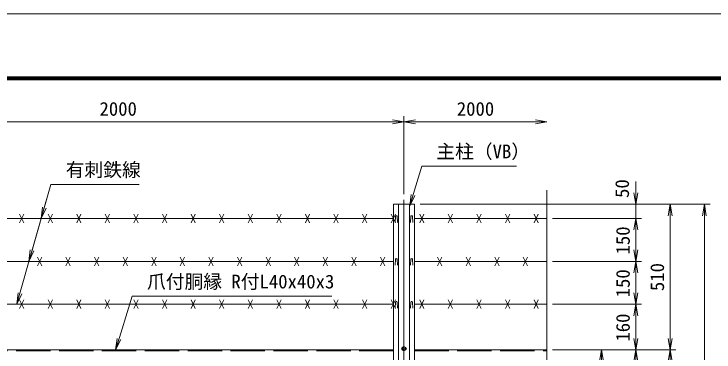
# Model space of a CAD drawing. Units: millimetres, scale not verified. Extents: x -4200 to 4200, y -2970 to 2970.
# Drawn here: x -2749 to -300, y 1787 to 2970 of the extents above; entities that cross this region are included whole.
import ezdxf
from ezdxf.enums import TextEntityAlignment as Align

# ---------------------------------------------------------------- set-up
doc = ezdxf.new("R2010")
doc.units = ezdxf.units.MM
doc.header["$LTSCALE"] = 20
doc.linetypes.add('DASHED', pattern=[7.5, 6, -1.5])
doc.linetypes.add('USER1', pattern=[50.8, 31.75, -6.35, 6.35, -6.35])
for name, color, linetype, lineweight in [('0-0_D-STR1', 1, 'Continuous', 18), ('0-1_D-BMK', 2, 'USER1', 13), ('0-2_D-STR-DIM', 7, 'Continuous', 9), ('0-3_D-STR3', 3, 'Continuous', 13), ('0-7_D-STR-TXT', 7, 'Continuous', 9), ('0-8_0', 7, 'Continuous', 9), ('0-B_D-TTL', 7, 'Continuous', 9)]:
    doc.layers.add(name, color=color, linetype=linetype, lineweight=lineweight)
doc.styles.add('ＭＳ ゴシック', font='')
doc.styles.get('ＭＳ ゴシック').set_extended_font_data('MS Gothic')

# ---------------------------------------------------------------- blocks, each defined once
blk = doc.blocks.new('_Open')
at = {"layer": '0-8_0'}
blk.add_line((-20, 3.33), (0, 0), dxfattribs=at)
blk.add_lwpolyline([(-20, -3.33), (0, 0), (-20, 0)], dxfattribs=at)

msp = doc.modelspace()

# ---------------------------------------------------------------- linework, layer by layer
at = {"layer": '0-0_D-STR1'}
for p, q in [((-1403.97, -306.02), (-1403.97, 2303.98)), ((-1365.97, -306.02), (-1365.97, 2303.98)), ((-1348.47, -306.02), (-1348.47, 2303.98)), ((-1414.97, 2261.86), (-1415.72, 2240.36)), ((-1408.97, 2261.86), (-1408.22, 2240.36)), ((-1360.97, 2261.86), (-1361.72, 2240.36)), ((-1354.97, 2261.86), (-1354.22, 2240.36)), ((-1414.97, 2111.86), (-1415.72, 2090.36)), ((-1408.97, 2111.86), (-1408.22, 2090.36)), ((-1360.97, 2111.86), (-1361.72, 2090.36)), ((-1354.97, 2111.86), (-1354.22, 2090.36)), ((-1414.97, 1961.86), (-1415.72, 1940.36)), ((-1408.97, 1961.86), (-1408.22, 1940.36)), ((-1360.97, 1961.86), (-1361.72, 1940.36)), ((-1354.97, 1961.86), (-1354.22, 1940.36)), ((-1421.47, 1793.98), (-3359.97, 1793.98)), ((-1348.47, 1793.98), (-884.97, 1793.98))]:
    msp.add_line(p, q, dxfattribs=at)
at = {"layer": '0-0_D-STR1', "linetype": 'DASHED'}
for p, q in [((-1421.47, 1790.98), (-3359.97, 1790.98)), ((-1348.47, 1790.98), (-884.97, 1790.98))]:
    msp.add_line(p, q, dxfattribs=at)
at = {"layer": '0-0_D-STR1'}
msp.add_lwpolyline([(-1421.47, -306.02), (-1421.47, 2303.98), (-1348.47, 2303.98)], dxfattribs=at)
for centre in [(-1411.97, 2260.61), (-1357.97, 2260.61), (-1411.97, 2110.61), (-1357.97, 2110.61), (-1411.97, 1960.61), (-1357.97, 1960.61)]:
    msp.add_arc(centre, 3.25, 22.61986, 157.38014, dxfattribs=at)
at = {"layer": '0-1_D-BMK'}
for p, q in [((-1384.97, 2318.98), (-1384.97, -321.02)), ((-1374.97, 1798.48), (-1394.97, 1798.48))]:
    msp.add_line(p, q, dxfattribs=at)
at = {"layer": '0-2_D-STR-DIM'}
for p, q in [((-1384.97, 2338.98), (-1384.97, 2612.76)), ((-1384.97, 2338.98), (-1384.97, 2612.76)), ((-3344.97, 2592.76), (-1424.97, 2592.76)), ((-1344.97, 2592.76), (-924.97, 2592.76)), ((-573.93, 2343.98), (-573.93, 2383.98)), ((-884.97, 2353.43), (-884.97, 984.63)), ((-1328.47, 2303.98), (-433.93, 2303.98)), ((-1328.47, 2303.98), (-313.93, 2303.98)), ((-1328.47, 2303.98), (-553.93, 2303.98)), ((-573.93, 2253.98), (-573.93, 2303.98)), ((-864.97, 2253.98), (-553.93, 2253.98)), ((-864.97, 2253.98), (-553.93, 2253.98)), ((-453.93, 1833.98), (-453.93, 2263.98)), ((-333.93, -266.02), (-333.93, 2263.98)), ((-573.93, 2143.98), (-573.93, 2213.98)), ((-573.93, 2213.98), (-573.93, 2173.98)), ((-864.97, 2103.98), (-553.93, 2103.98)), ((-864.97, 2103.98), (-553.93, 2103.98)), ((-573.93, 1993.98), (-573.93, 2063.98)), ((-864.97, 1953.98), (-553.93, 1953.98)), ((-864.97, 1953.98), (-553.93, 1953.98)), ((-573.93, 1833.98), (-573.93, 1913.98)), ((-864.97, 1793.98), (-673.93, 1793.98)), ((-864.97, 1793.98), (-553.93, 1793.98)), ((-864.97, 1793.98), (-433.93, 1793.98)), ((-864.97, 1793.98), (-433.93, 1793.98)), ((-864.97, 1793.98), (-553.93, 1793.98))]:
    msp.add_line(p, q, dxfattribs=at)
at = {"layer": '0-3_D-STR3'}
for p, q in [((-3359.97, 2253.98), (-1421.47, 2253.98)), ((-2729.97, 2238.98), (-2714.97, 2268.98)), ((-2729.97, 2268.98), (-2714.97, 2238.98)), ((-2629.97, 2238.98), (-2614.97, 2268.98)), ((-2629.97, 2268.98), (-2614.97, 2238.98)), ((-2529.97, 2238.98), (-2514.97, 2268.98)), ((-2529.97, 2268.98), (-2514.97, 2238.98)), ((-2429.97, 2238.98), (-2414.97, 2268.98)), ((-2429.97, 2268.98), (-2414.97, 2238.98)), ((-2329.97, 2238.98), (-2314.97, 2268.98)), ((-2329.97, 2268.98), (-2314.97, 2238.98)), ((-2229.97, 2238.98), (-2214.97, 2268.98)), ((-2229.97, 2268.98), (-2214.97, 2238.98)), ((-2129.97, 2238.98), (-2114.97, 2268.98)), ((-2129.97, 2268.98), (-2114.97, 2238.98)), ((-2029.97, 2238.98), (-2014.97, 2268.98)), ((-2029.97, 2268.98), (-2014.97, 2238.98)), ((-1929.97, 2238.98), (-1914.97, 2268.98)), ((-1929.97, 2268.98), (-1914.97, 2238.98)), ((-1829.97, 2238.98), (-1814.97, 2268.98)), ((-1829.97, 2268.98), (-1814.97, 2238.98)), ((-1729.97, 2238.98), (-1714.97, 2268.98)), ((-1729.97, 2268.98), (-1714.97, 2238.98)), ((-1629.97, 2238.98), (-1614.97, 2268.98)), ((-1629.97, 2268.98), (-1614.97, 2238.98)), ((-1529.97, 2238.98), (-1514.97, 2268.98)), ((-1529.97, 2268.98), (-1514.97, 2238.98)), ((-1429.97, 2238.98), (-1414.97, 2268.98)), ((-1429.97, 2268.98), (-1414.97, 2238.98)), ((-1348.47, 2253.98), (-884.97, 2253.98)), ((-1329.97, 2238.98), (-1314.97, 2268.98)), ((-1329.97, 2268.98), (-1314.97, 2238.98)), ((-1229.97, 2238.98), (-1214.97, 2268.98)), ((-1229.97, 2268.98), (-1214.97, 2238.98)), ((-1129.97, 2238.98), (-1114.97, 2268.98)), ((-1129.97, 2268.98), (-1114.97, 2238.98)), ((-1029.97, 2238.98), (-1014.97, 2268.98)), ((-1029.97, 2268.98), (-1014.97, 2238.98)), ((-929.97, 2238.98), (-914.97, 2268.98)), ((-929.97, 2268.98), (-914.97, 2238.98)), ((-2667.47, 2118.98), (-2652.47, 2088.98)), ((-2667.47, 2088.98), (-2652.47, 2118.98)), ((-2567.47, 2118.98), (-2552.47, 2088.98)), ((-2567.47, 2088.98), (-2552.47, 2118.98)), ((-2467.47, 2118.98), (-2452.47, 2088.98)), ((-2467.47, 2088.98), (-2452.47, 2118.98)), ((-2367.47, 2118.98), (-2352.47, 2088.98)), ((-2367.47, 2088.98), (-2352.47, 2118.98)), ((-2267.47, 2118.98), (-2252.47, 2088.98)), ((-2267.47, 2088.98), (-2252.47, 2118.98)), ((-2167.47, 2118.98), (-2152.47, 2088.98)), ((-2167.47, 2088.98), (-2152.47, 2118.98)), ((-2067.47, 2118.98), (-2052.47, 2088.98)), ((-2067.47, 2088.98), (-2052.47, 2118.98)), ((-1967.47, 2118.98), (-1952.47, 2088.98)), ((-1967.47, 2088.98), (-1952.47, 2118.98)), ((-1867.47, 2118.98), (-1852.47, 2088.98)), ((-1867.47, 2088.98), (-1852.47, 2118.98)), ((-1767.47, 2118.98), (-1752.47, 2088.98)), ((-1767.47, 2088.98), (-1752.47, 2118.98)), ((-1667.47, 2118.98), (-1652.47, 2088.98)), ((-1667.47, 2088.98), (-1652.47, 2118.98)), ((-1567.47, 2118.98), (-1552.47, 2088.98)), ((-1567.47, 2088.98), (-1552.47, 2118.98)), ((-1467.47, 2118.98), (-1452.47, 2088.98)), ((-1467.47, 2088.98), (-1452.47, 2118.98)), ((-1267.47, 2118.98), (-1252.47, 2088.98)), ((-1267.47, 2088.98), (-1252.47, 2118.98)), ((-1167.47, 2118.98), (-1152.47, 2088.98)), ((-1167.47, 2088.98), (-1152.47, 2118.98)), ((-1067.47, 2118.98), (-1052.47, 2088.98)), ((-1067.47, 2088.98), (-1052.47, 2118.98)), ((-967.47, 2118.98), (-952.47, 2088.98)), ((-967.47, 2088.98), (-952.47, 2118.98)), ((-3359.97, 2103.98), (-1421.47, 2103.98)), ((-1348.47, 2103.98), (-884.97, 2103.98)), ((-2729.97, 1938.98), (-2714.97, 1968.98)), ((-2729.97, 1968.98), (-2714.97, 1938.98)), ((-2629.97, 1938.98), (-2614.97, 1968.98)), ((-2629.97, 1968.98), (-2614.97, 1938.98)), ((-2529.97, 1938.98), (-2514.97, 1968.98)), ((-2529.97, 1968.98), (-2514.97, 1938.98)), ((-2429.97, 1938.98), (-2414.97, 1968.98)), ((-2429.97, 1968.98), (-2414.97, 1938.98)), ((-2329.97, 1938.98), (-2314.97, 1968.98)), ((-2329.97, 1968.98), (-2314.97, 1938.98)), ((-2229.97, 1938.98), (-2214.97, 1968.98)), ((-2229.97, 1968.98), (-2214.97, 1938.98)), ((-2129.97, 1938.98), (-2114.97, 1968.98)), ((-2129.97, 1968.98), (-2114.97, 1938.98)), ((-2029.97, 1938.98), (-2014.97, 1968.98)), ((-2029.97, 1968.98), (-2014.97, 1938.98)), ((-1929.97, 1938.98), (-1914.97, 1968.98)), ((-1929.97, 1968.98), (-1914.97, 1938.98)), ((-1829.97, 1938.98), (-1814.97, 1968.98)), ((-1829.97, 1968.98), (-1814.97, 1938.98)), ((-1729.97, 1938.98), (-1714.97, 1968.98)), ((-1729.97, 1968.98), (-1714.97, 1938.98)), ((-1629.97, 1938.98), (-1614.97, 1968.98)), ((-1629.97, 1968.98), (-1614.97, 1938.98)), ((-1529.97, 1938.98), (-1514.97, 1968.98)), ((-1529.97, 1968.98), (-1514.97, 1938.98)), ((-1429.97, 1938.98), (-1414.97, 1968.98)), ((-1429.97, 1968.98), (-1414.97, 1938.98)), ((-1329.97, 1938.98), (-1314.97, 1968.98)), ((-1329.97, 1968.98), (-1314.97, 1938.98)), ((-1229.97, 1938.98), (-1214.97, 1968.98)), ((-1229.97, 1968.98), (-1214.97, 1938.98)), ((-1129.97, 1938.98), (-1114.97, 1968.98)), ((-1129.97, 1968.98), (-1114.97, 1938.98)), ((-1029.97, 1938.98), (-1014.97, 1968.98)), ((-1029.97, 1968.98), (-1014.97, 1938.98)), ((-929.97, 1938.98), (-914.97, 1968.98)), ((-929.97, 1968.98), (-914.97, 1938.98)), ((-3359.97, 1953.98), (-1421.47, 1953.98)), ((-1348.47, 1953.98), (-884.97, 1953.98)), ((-1384.97, 1805.99), (-1391.47, 1802.23)), ((-1391.47, 1802.23), (-1391.47, 1794.73)), ((-1391.47, 1794.73), (-1384.97, 1790.97)), ((-1378.47, 1802.23), (-1384.97, 1805.99)), ((-1384.97, 1790.97), (-1378.47, 1794.73)), ((-1378.47, 1794.73), (-1378.47, 1802.23))]:
    msp.add_line(p, q, dxfattribs=at)
msp.add_circle((-1384.97, 1798.48), 6.25, dxfattribs=at)
at = {"layer": '0-7_D-STR-TXT'}
for q in [(-2696.65, 2105.9), (-2654.1, 2255.9)]:
    msp.add_line((-2620.79, 2373.35), q, dxfattribs=at)
for points in [[(-991.26, 2437.86), (-1322.64, 2437.86), (-1364.33, 2300.2)], [(-2311.23, 2373.35), (-2620.79, 2373.35), (-2739.19, 1955.9)], [(-1637.87, 1982.37), (-2335.75, 1982.37), (-2393.31, 1795.89)]]:
    msp.add_lwpolyline(points, dxfattribs=at)
at = {"layer": '0-B_D-TTL', "color": 2, "lineweight": 18}
msp.add_lwpolyline([(-4200, 2970), (4200, 2970), (4200, -2970), (-4200, -2970)], close=True, dxfattribs=at)
at = {"layer": '0-B_D-TTL'}
for points in [[(-3930, 2750), (3930, 2750), (3930, -2750), (-3930, -2750)], [(-3927.5, 2747.5), (3927.5, 2747.5), (3927.5, -2747.5), (-3927.5, -2747.5)], [(-3925, 2745), (3925, 2745), (3925, -2745), (-3925, -2745)], [(-3922.5, 2742.5), (3922.5, 2742.5), (3922.5, -2742.5), (-3922.5, -2742.5)], [(-3920, 2740), (3920, 2740), (3920, -2740), (-3920, -2740)]]:
    msp.add_lwpolyline(points, close=True, dxfattribs=at)

# ---------------------------------------------------------------- block references
at = {"layer": '0-2_D-STR-DIM', "xscale": 2, "yscale": 2}
for p in [(-1384.97, 2592.76), (-884.97, 2592.76)]:
    msp.add_blockref('_Open', p, dxfattribs=at)
for p, rotation in [((-1384.97, 2592.76), 180), ((-573.93, 2303.98), 270), ((-453.93, 2303.98), 90), ((-333.93, 2303.98), 90), ((-573.93, 2253.98), 90), ((-573.93, 2253.98), 90), ((-573.93, 2103.98), 270), ((-573.93, 2103.98), 90), ((-573.93, 1953.98), 270), ((-573.93, 1953.98), 90), ((-573.93, 1793.98), 270), ((-453.93, 1793.98), 270), ((-693.93, 1793.98), 90), ((-573.93, 1793.98), 90), ((-453.93, 1793.98), 90)]:
    msp.add_blockref('_Open', p, dxfattribs=dict(at, rotation=rotation))
at = {"layer": '0-7_D-STR-TXT', "xscale": 2, "yscale": 2}
for p, rotation in [((-1364.91, 2298.28), 253.14944), ((-2654.64, 2253.98), 254.16392), ((-2697.19, 2103.98), 254.16392), ((-2739.74, 1953.98), 254.16392), ((-2393.9, 1793.98), 252.84683)]:
    msp.add_blockref('_Open', p, dxfattribs=dict(at, rotation=rotation))

# ---------------------------------------------------------------- texts
at = {"layer": '0-2_D-STR-DIM', "style": 'ＭＳ ゴシック'}
for p in [(-2450.22, 2599.51), (-1200.22, 2599.51)]:
    msp.add_text('2000', height=48.09, dxfattribs=at).set_placement(p, align=Align.BOTTOM_LEFT)
for s, p in [('50', (-583.44, 2326.21)), ('150', (-580.68, 2128.33)), ('510', (-460.68, 2000.1)), ('150', (-580.68, 1978.33)), ('160', (-580.68, 1823.33))]:
    msp.add_text(s, height=48.09, rotation=90, dxfattribs=at).set_placement(p, align=Align.BOTTOM_LEFT)
at = {"layer": '0-7_D-STR-TXT', "style": 'ＭＳ ゴシック'}
for s, p in [('主柱（VB）', (-1271.72, 2450.44)), ('有刺鉄線', (-2568.34, 2386.18)), ('爪付胴縁 R付L40x40x3', (-2283.81, 1994.96))]:
    msp.add_text(s, height=48.09, dxfattribs=at).set_placement(p, align=Align.BOTTOM_LEFT)

doc.saveas('drawing.dxf')
